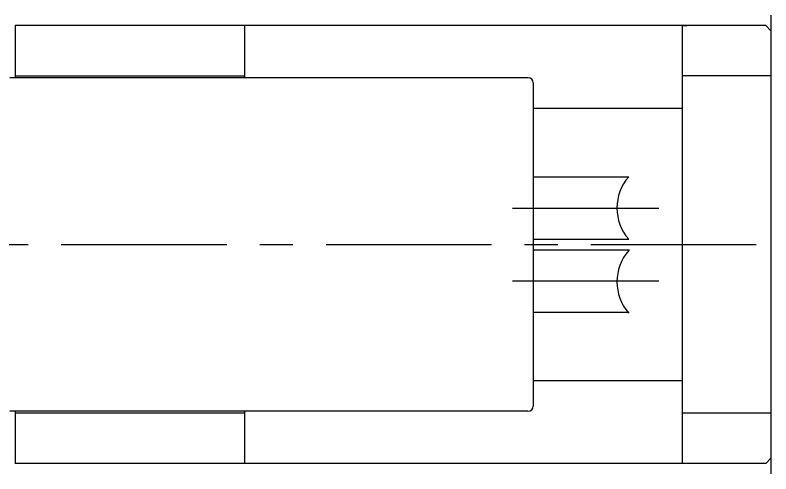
# Model space of a CAD drawing. Extents: x -2 to 929, y -8 to 242.
# Drawn here: x 324.1 to 396.6, y 189.5 to 233.5 of the extents above; entities that cross this region are included whole.
import ezdxf

# ---------------------------------------------------------------- set-up
doc = ezdxf.new("R2010")
doc.units = 0
doc.header["$LTSCALE"] = 0.5
doc.linetypes.add('CENTER', pattern=[50.8, 31.75, -6.35, 6.35, -6.35])
for name, color, linetype in [('MSM_CENTER', 1, 'CENTER'), ('MSM_CONTINUOUS', 7, 'CONTINUOUS'), ('MSM_NARROW', 5, 'CONTINUOUS')]:
    doc.layers.add(name, color=color, linetype=linetype)

msp = doc.modelspace()

# ---------------------------------------------------------------- linework, layer by layer
at = {"layer": 'MSM_CENTER'}
for p, q in [((371.769, 215.006), (385.834, 215.006)), ((928.569, 211.53), (263.817, 211.451)), ((371.769, 208.006), (385.834, 208.006))]:
    msp.add_line(p, q, dxfattribs=at)
at = {"layer": 'MSM_CONTINUOUS'}
for p, q in [((396.569, 233.506), (396.569, 189.506)), ((396.069, 232.506), (324.069, 232.506)), ((324.069, 232.506), (324.069, 227.506)), ((346.069, 232.506), (346.069, 227.506)), ((388.069, 232.506), (388.069, 190.506)), ((388.069, 232.506), (388.526, 232.506)), ((396.069, 232.506), (396.569, 232.006)), ((324.069, 227.669), (346.069, 227.669)), ((396.569, 227.669), (388.069, 227.669)), ((373.269, 227.506), (323.569, 227.506)), ((373.769, 227.006), (373.769, 219.006)), ((373.769, 224.571), (388.069, 224.571)), ((373.769, 219.006), (373.769, 204.006)), ((373.769, 218.006), (382.934, 218.006)), ((373.769, 212.006), (382.934, 212.006)), ((373.769, 211.006), (383.007, 211.006)), ((373.769, 205.006), (382.865, 205.006)), ((373.769, 204.006), (373.769, 196.006)), ((388.069, 198.441), (373.769, 198.441)), ((373.269, 195.506), (323.569, 195.506)), ((324.069, 195.506), (324.069, 190.506)), ((346.069, 195.343), (324.069, 195.343)), ((346.069, 195.506), (346.069, 190.506)), ((396.569, 195.343), (388.069, 195.343)), ((396.069, 190.506), (396.569, 191.006)), ((346.069, 190.506), (324.069, 190.506)), ((388.069, 190.506), (346.069, 190.506)), ((396.069, 190.506), (388.069, 190.506))]:
    msp.add_line(p, q, dxfattribs=at)
for centre, start, end in [((373.269, 227.006), 0, 90), ((373.269, 196.006), 270, 0)]:
    msp.add_arc(centre, 0.5, start, end, dxfattribs=at)
at = {"layer": 'MSM_NARROW'}
for centre in [(386.338, 215.006), (386.338, 207.926)]:
    msp.add_arc(centre, 4.537, 138.60973, 221.39027, dxfattribs=at)

doc.saveas('drawing.dxf')
